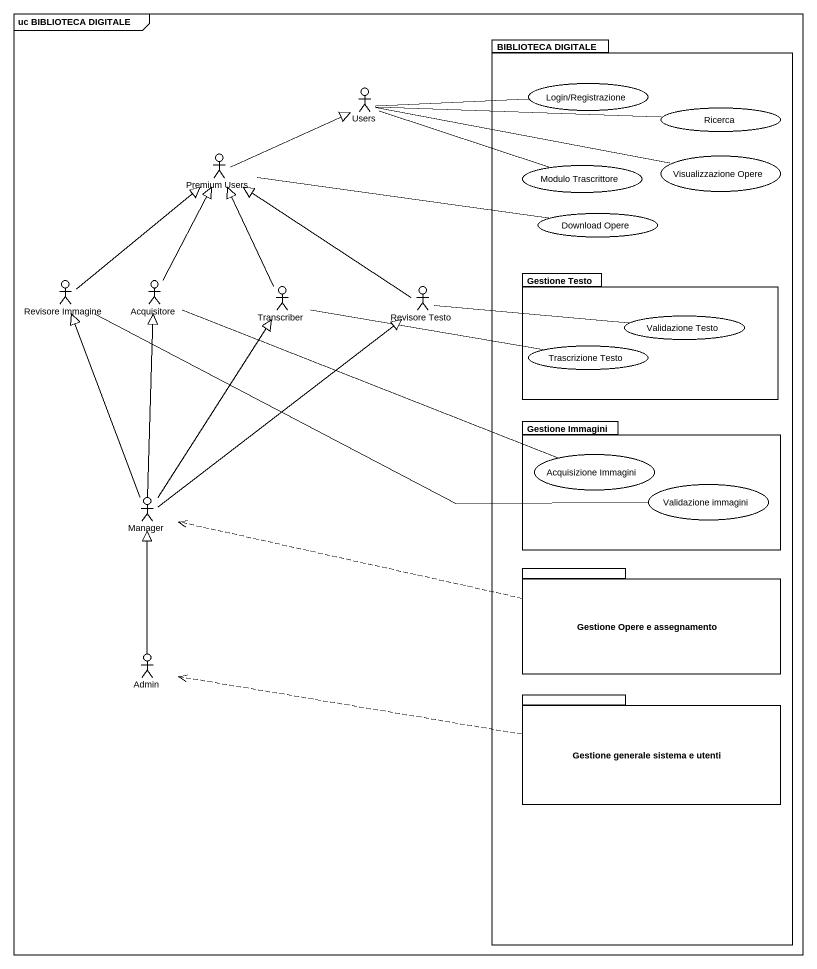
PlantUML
@startuml
mainframe uc BIBLIOTECA DIGITALE
package "BIBLIOTECA DIGITALE" as BIBLIOTECA_DIGITALE {
  usecase "Login/Registrazione" as Login_Registrazione
  usecase Ricerca
  usecase "Visualizzazione Opere" as Visualizzazione_Opere
  usecase "Modulo Trascrittore" as Modulo_Trascrittore
  usecase "Download Opere" as Download_Opere
  package "Gestione Testo" as Gestione_Testo {
    usecase "Validazione Testo" as Validazione_Testo
    usecase "Trascrizione Testo" as Trascrizione_Testo
  }
  package "Gestione Immagini" as Gestione_Immagini {
    usecase "Acquisizione Immagini" as Acquisizione_Immagini
    usecase "Validazione immagini" as Validazione_immagini
  }
  package "Gestione Opere e assegnamento" as Gestione_Opere_e {
  }
  package "Gestione generale sistema e utenti" as Gestione_generale_sistema_e {
  }
}
actor Users
actor "Premium Users" as Premium_Users
actor "Revisore Immagine" as Revisore_Immagine
actor Acquisitore
actor Transcriber
actor "Revisore Testo" as Revisore_Testo
actor Manager
actor Admin
Users -right- Login_Registrazione
Users -right- Ricerca
Users -right- Modulo_Trascrittore
Premium_Users -right-|> Users
Premium_Users -right- Download_Opere
Visualizzazione_Opere -left- Users
Revisore_Immagine -up-|> Premium_Users
Revisore_Immagine -right- Validazione_immagini
Acquisitore -up-|> Premium_Users
Acquisitore -right- Acquisizione_Immagini
Transcriber -up-|> Premium_Users
Transcriber -right- Trascrizione_Testo
Revisore_Testo -up-|> Premium_Users
Revisore_Testo -right- Validazione_Testo
Manager -up-|> Revisore_Immagine
Manager -up-|> Acquisitore
Manager -up-|> Transcriber
Manager -up-|> Revisore_Testo
Gestione_Opere_e .left.> Manager
Admin -up-|> Manager
Gestione_generale_sistema_e .left.> Admin
@enduml
